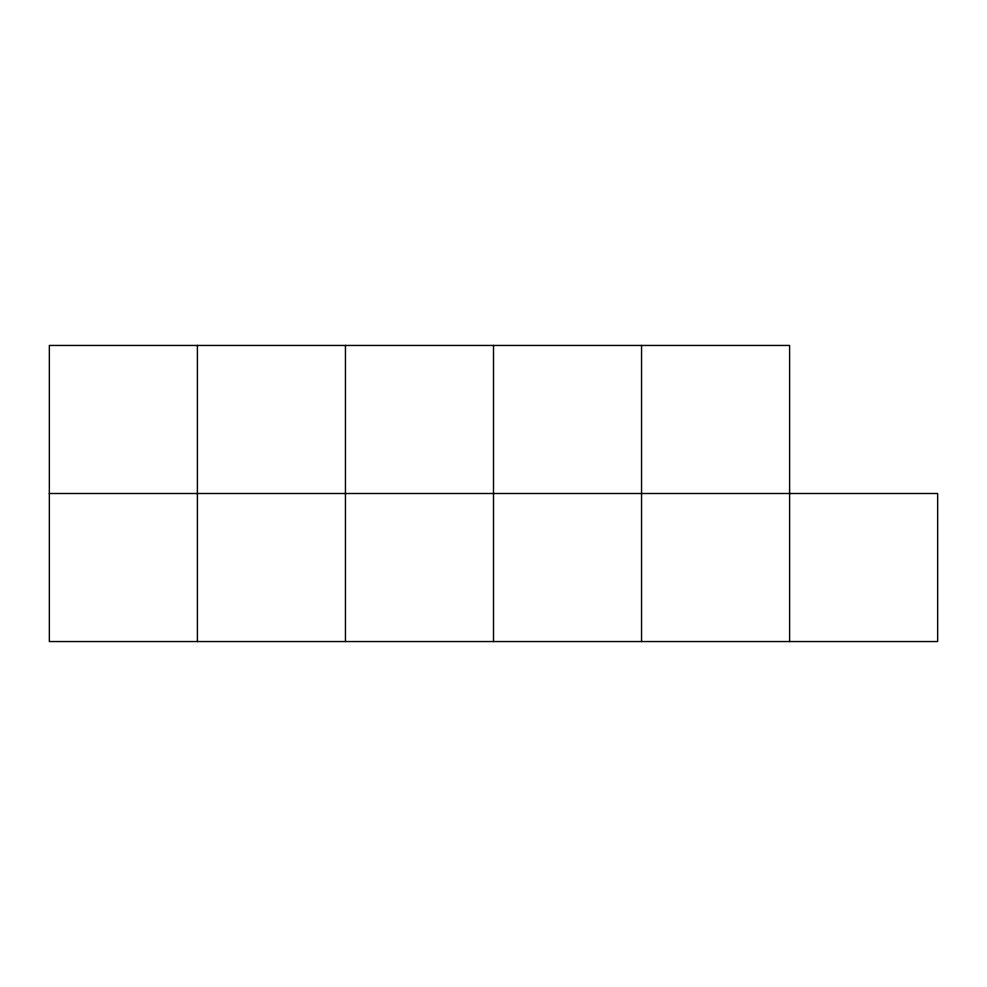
<?xml version="1.0" encoding="UTF-8"?>
<svg xmlns="http://www.w3.org/2000/svg" width="987" height="987" viewBox="0 0 987 987"><rect width="100%" height="100%" fill="white"/><g stroke="black" fill="none" stroke-linecap="round" stroke-linejoin="round"><path stroke-width="1.48" d="M49.35 493.5L937.65 493.5L937.65 641.55L49.35 641.55L49.35 345.45L789.6 345.45L789.6 641.55M641.55 345.45L641.55 641.55M493.5 345.45L493.5 641.55M345.45 345.45L345.45 641.55M197.4 345.45L197.4 641.55"/></g></svg>
